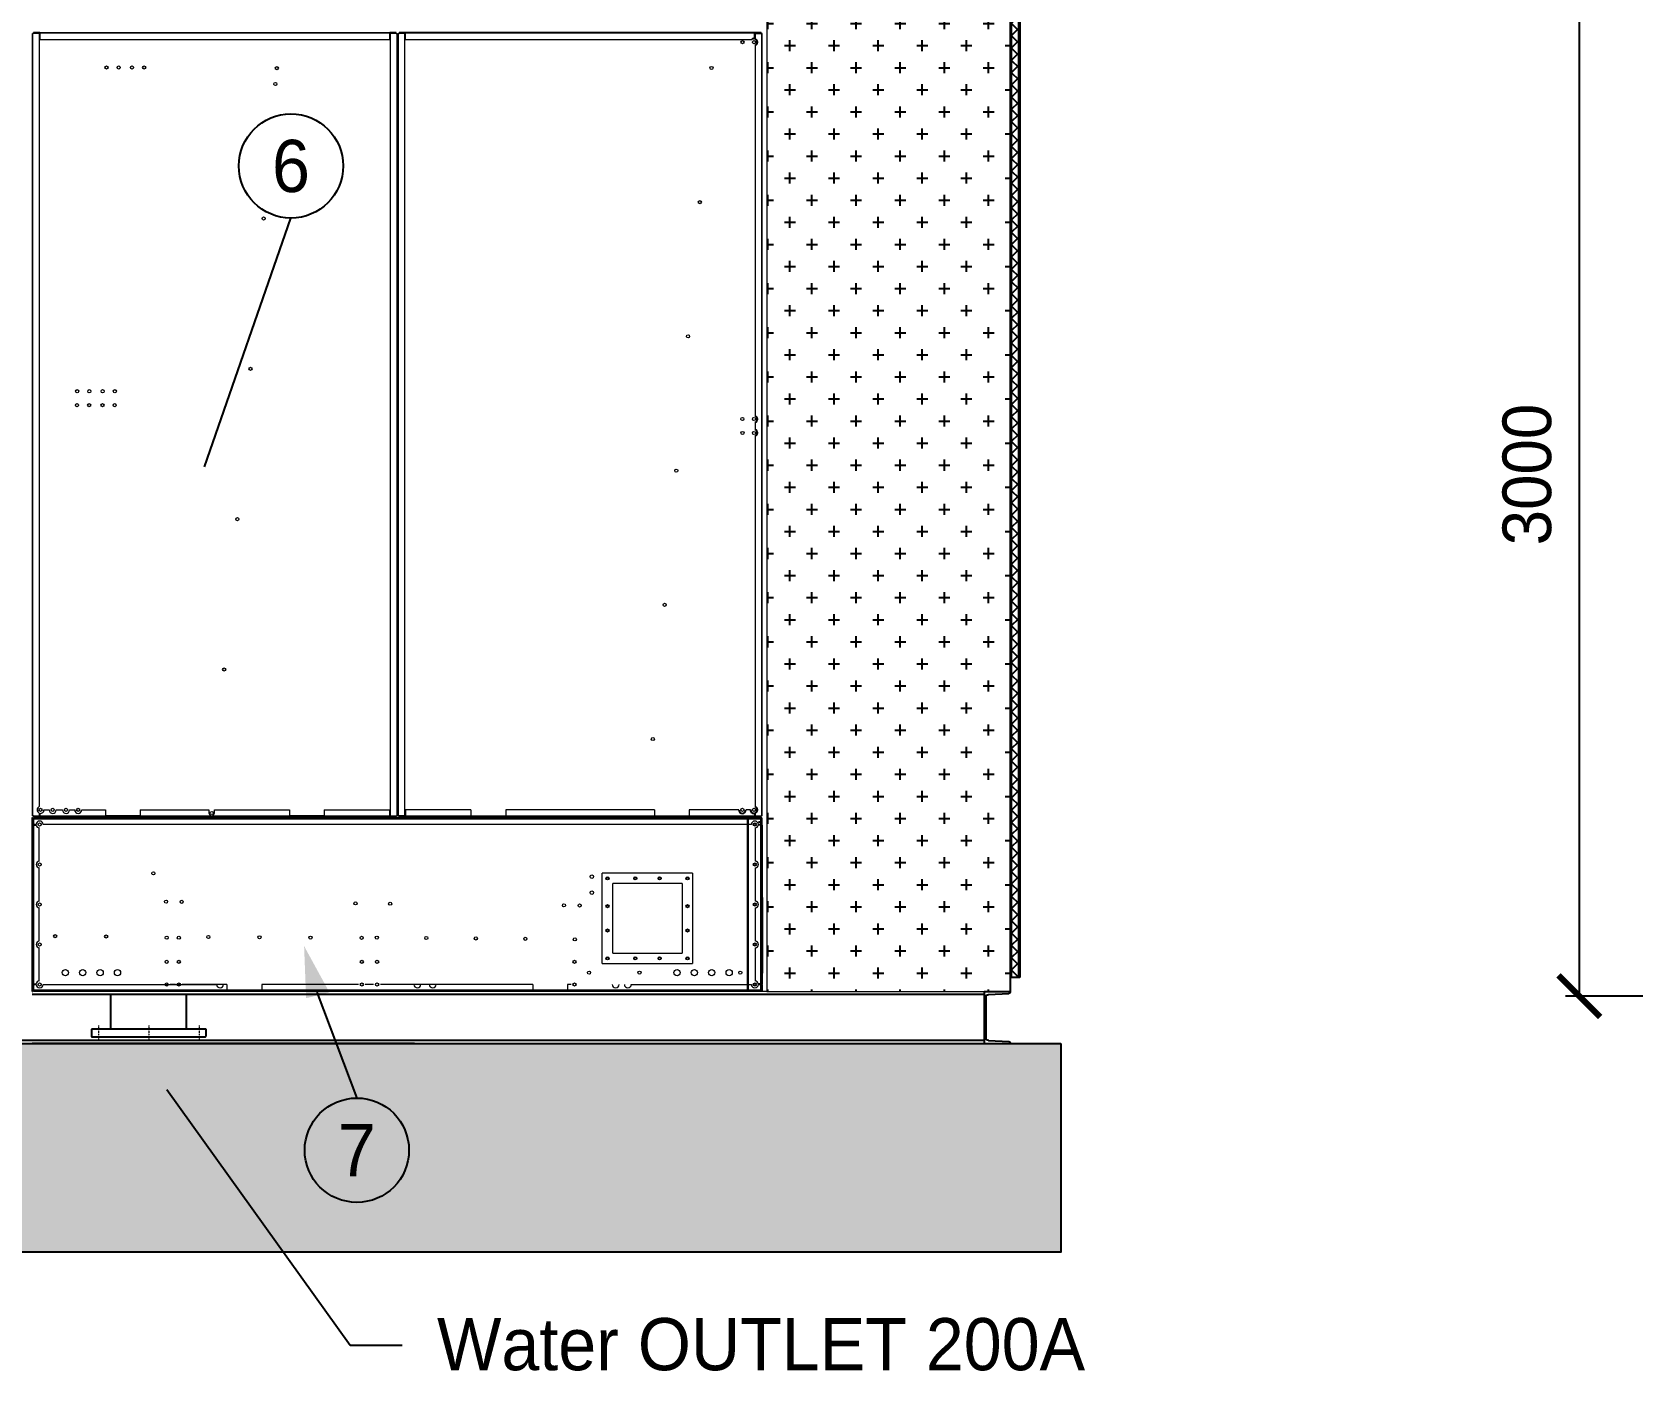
# Model space of a CAD drawing. Header units: millimetres. Extents: x 2911 to 32318, y 2586 to 23381.
# Drawn here: x 16610 to 21216, y 8234 to 12084 of the extents above; entities that cross this region are included whole.
import ezdxf
from ezdxf import colors
from ezdxf.entities.mleader import LeaderData, LeaderLine
from ezdxf.enums import TextEntityAlignment as Align
from ezdxf.math import Vec2, Vec3

# ---------------------------------------------------------------- set-up
doc = ezdxf.new("R2010")
doc.units = ezdxf.units.MM
doc.linetypes.add('DGN Style 4', pattern=[4.8, 2.4, -1.2, 0, -1.2])
doc.layers.add('L(c)', color=1, linetype='DGN Style 4', lineweight=5)
for name, color, linetype in [('SSL', 7, 'Continuous'), ('냉각탑_dim', 1, 'Continuous'), ('냉각탑_text', 3, 'Continuous'), ('냉각탑_찬넬방진', 1, 'Continuous')]:
    doc.layers.add(name, color=color, linetype=linetype)
doc.styles.add('HY울릉도L', font='')
doc.styles.get("Standard").update_dxf_attribs({"font": 'arial.ttf'})
doc.styles.add('돋움', font='Dotum.ttf')
doc.styles.get('HY울릉도L').set_extended_font_data('HY울릉도L')
doc.dimstyles.new('성지DIM', dxfattribs={"dimtxt": 3.5, "dimasz": 3, "dimexe": 1, "dimexo": 2.5, "dimgap": 2, "dimtad": 1, "dimdec": 0, "dimzin": 3, "dimdsep": 46, "dimtxsty": 'HY울릉도L', "dimblk": 'ARCHTICK', "dimcen": -2, "dimclrd": 256, "dimclre": 256, "dimclrt": 7, "dimadec": 0, "dimazin": 0, "dimtfac": 1, "dimtdec": 0, "dimtofl": 0, "dimtmove": 0, "dimatfit": 3, "dimfxl": 1, "dimtolj": 1, "dimtzin": 0, "dimlwe": -1, "dimarcsym": 0})

# ---------------------------------------------------------------- blocks, each defined once
blk = doc.blocks.new('_ArchTick')
at = {"color": 0, "linetype": 'ByBlock', "const_width": 0.15}
blk.add_lwpolyline([(-0.5, -0.5), (0.5, 0.5)], dxfattribs=at)
blk = doc.blocks.new('*D676')
at = {"layer": 'Defpoints', "color": 0, "transparency": 16777216}
for p in [(21809.5, 12311.7), (21062, 9311.7), (21809.5, 9311.7)]:
    blk.add_point(p, dxfattribs=at)
at = {"layer": '냉각탑_dim', "transparency": 16777216}
for p, q in [((21709.5, 12311.7), (21022, 12311.7)), ((21709.5, 9311.7), (21022, 9311.7))]:
    blk.add_line(p, q, dxfattribs=at)
at = {"layer": '냉각탑_dim', "lineweight": -2, "transparency": 16777216}
blk.add_line((21062, 12311.7), (21062, 9311.7), dxfattribs=at)
at = {"layer": '냉각탑_dim', "lineweight": -2, "transparency": 16777216, "xscale": 120, "yscale": 120, "zscale": 120}
for p, rotation in [((21062, 12311.7), 90), ((21062, 9311.7), 270)]:
    blk.add_blockref('_ArchTick', p, dxfattribs=dict(at, rotation=rotation))
at = {"layer": '냉각탑_dim', "color": 7, "transparency": 16777216, "insert": (20912, 10811.7), "char_height": 140, "attachment_point": 5, "rotation": 90, "style": 'HY울릉도L'}
blk.add_mtext('\\A1;3000', dxfattribs=at)
blk = doc.blocks.new('A$C3ed718e9')
for p, q in [((0, 150), (0, 148.4)), ((0, 150), (0, 148.4)), ((75, 150), (0, 150)), ((62.7, 141.4), (3.7, 144.4)), ((75, 150), (75, 0)), ((70, 133.4), (70, 16.6)), ((0, 1.6), (0, 0.3)), ((0, 0), (0, 1.6)), ((62.7, 8.6), (3.7, 5.6)), ((75, 0), (0, 0)), ((75, 0), (0, 0))]:
    blk.add_line(p, q)
for centre, radius, start, end in [((4, 148.4), 4, 180, 265), ((62, 133.4), 8, 0, 85), ((4, 1.6), 4, 95, 180), ((62, 16.6), 8, 275, 0)]:
    blk.add_arc(centre, radius, start, end)
blk = doc.blocks.new('*U62')
for p, q in [((-11, 165), (-11, -165)), ((9, 165), (-11, 165)), ((11, -163), (11, 163)), ((-11, -165), (9, -165))]:
    blk.add_line(p, q)
for centre, start, end in [((9, 163), 0, 90), ((9, -163), 270, 0)]:
    blk.add_arc(centre, 2, start, end)
blk = doc.blocks.new('A$C9ace8947')
at = {"layer": 'L(c)'}
for p, q in [((0, 310), (42, 310)), ((0, 165), (42, 165)), ((0, 20), (42, 20))]:
    blk.add_line(p, q, dxfattribs=at)
blk.add_blockref('*U62', (21, 165))
blk = doc.blocks.new('13')
at = {"layer": 'SSL'}
for p, q in [((1001214, 352092.9), (1001114, 352092.9)), ((1001214, 351874.9), (1001114, 351874.9))]:
    blk.add_line(p, q, dxfattribs=at)
blk.add_blockref('A$C9ace8947', (1001204, 351818.9), dxfattribs=at)
blk = doc.blocks.new('1')
h = blk.add_hatch()
h.set_pattern_fill('CROSS', color=5, scale=10)
h.set_pattern_definition([(0, (-664485.36, 23221.074), (63.5, 63.5), [31.75, -95.25]), (90, (-664469.486, 23205.2), (-63.5, 63.5), [31.75, -95.25])])
h.paths.add_polyline_path([(19424.3, 12283.3), (18725.9, 12283.3), (18725.9, 9325.3), (19424.3, 9325.3)])
at = {"ltscale": 500}
h = blk.add_hatch(dxfattribs=at)
h.set_pattern_fill('ANSI37', color=251, scale=200)
h.set_pattern_definition([(45, (-11949.775, -3783.074), (-17.67767, 17.67767), []), (135, (-11949.775, -3783.074), (-17.67767, -17.67767), [])])
h.paths.add_polyline_path([(19449.3, 11660.8), (19449.3, 12282.6), (19427.5, 12282.6), (19427.5, 9365.3), (19449.3, 9365.3), (19449.3, 8789.8)])
at = {"lineweight": 5}
for p, q in [((18724.3, 12325.3), (18724.3, 9325.3)), ((18724.3, 9325.3), (19424.3, 9325.3)), ((16609.7, 9175.3), (19349.3, 9175.3))]:
    blk.add_line(p, q, dxfattribs=at)
for p in [(19424.3, 12325.3), (19424.3, 12284.9)]:
    blk.add_line(p, (19424.3, 9325.3))
at = {"color": 251, "ltscale": 500}
for p, q in [((19424.3, 12322.3), (19424.3, 9325.3)), ((19427.5, 12322.3), (19427.5, 9365.3)), ((19449.3, 9365.3), (19449.3, 12260.8)), ((19452.5, 12260.8), (19452.5, 9365.3)), ((19452.5, 9365.3), (19424.3, 9365.3))]:
    blk.add_line(p, q, dxfattribs=at)
at = {"color": 7, "lineweight": 15}
for p, q in [((16610.7, 9830.4), (16610.7, 12080.2)), ((16613.8, 12080.2), (16610.7, 12080.2)), ((16612.3, 9830.4), (16612.3, 12080.2)), ((16632.3, 12083.3), (16613.8, 12083.3)), ((16613.8, 12083.3), (16613.8, 12081.7)), ((16613.8, 12081.7), (16632.3, 12081.7)), ((16613.8, 12080.2), (16613.8, 12081.7)), ((16630.7, 12080.2), (16613.8, 12080.2)), ((16630.7, 12080.2), (16630.7, 9856.7)), ((16631.2, 12083.3), (16631.2, 12081.7)), ((16632.3, 12080.2), (16632.3, 12083.3)), ((16632.3, 12083.3), (17639.1, 12083.3)), ((16632.3, 12081.7), (17639.1, 12081.7)), ((16632.3, 12080.2), (16632.3, 12063.3)), ((16640.2, 12083.3), (16640.2, 12081.7)), ((16831.2, 12083.3), (16831.2, 12081.7)), ((16840.2, 12083.3), (16840.2, 12081.7)), ((17031.2, 12083.3), (17031.2, 12081.7)), ((17040.2, 12083.3), (17040.2, 12081.7)), ((17231.2, 12083.3), (17231.2, 12081.7)), ((17240.2, 12083.3), (17240.2, 12081.7)), ((17431.2, 12083.3), (17431.2, 12081.7)), ((17440.2, 12083.3), (17440.2, 12081.7)), ((17631.2, 12083.3), (17631.2, 12081.7)), ((17639.1, 12080.2), (17639.1, 12083.3)), ((17657.6, 12083.3), (17639.1, 12083.3)), ((17639.1, 12081.7), (17657.6, 12081.7)), ((17639.1, 12063.3), (17639.1, 12080.2)), ((17640.2, 12083.3), (17640.2, 12081.7)), ((17657.6, 12080.2), (17640.7, 12080.2)), ((17640.7, 12080.2), (17640.7, 9830.4)), ((17657.6, 12081.7), (17657.6, 12083.3)), ((17657.6, 12080.2), (17657.6, 12081.7)), ((17657.6, 12080.2), (17660.7, 12080.2)), ((17659.1, 12080.2), (17659.1, 9830.4)), ((17660.7, 12080.2), (17660.7, 9830.4)), ((17662.7, 12080.2), (17662.7, 9830.4)), ((17662.7, 12080.2), (17665.8, 12080.2)), ((17664.3, 9830.4), (17664.3, 12080.2)), ((17665.8, 12083.3), (17665.8, 12081.7)), ((17684.3, 12083.3), (17665.8, 12083.3)), ((17665.8, 12080.2), (17665.8, 12081.7)), ((17665.8, 12081.7), (17684.3, 12081.7)), ((17682.7, 12080.2), (17665.8, 12080.2)), ((17682.2, 12083.3), (17682.2, 12081.7)), ((17682.7, 9830.4), (17682.7, 12080.2)), ((18689.1, 12083.3), (17684.3, 12083.3)), ((17684.3, 12083.3), (17684.3, 12080.2)), ((17684.3, 12081.7), (18689.1, 12081.7)), ((17684.3, 12063.3), (17684.3, 12080.2)), ((17691.2, 12083.3), (17691.2, 12081.7)), ((17882.2, 12083.3), (17882.2, 12081.7)), ((17891.2, 12083.3), (17891.2, 12081.7)), ((18082.2, 12083.3), (18082.2, 12081.7)), ((18091.2, 12083.3), (18091.2, 12081.7)), ((18282.2, 12083.3), (18282.2, 12081.7)), ((18291.2, 12083.3), (18291.2, 12081.7)), ((18482.2, 12083.3), (18482.2, 12081.7)), ((18491.2, 12083.3), (18491.2, 12081.7)), ((18682.2, 12083.3), (18682.2, 12081.7)), ((18707.6, 12083.3), (18689.1, 12083.3)), ((18689.1, 12083.3), (18689.1, 12080.2)), ((18689.1, 12081.7), (18707.6, 12081.7)), ((18689.1, 12065.1), (18689.1, 12080.2)), ((18690.7, 12080.2), (18707.6, 12080.2)), ((18690.7, 12080.2), (18690.7, 12064.6)), ((18691.2, 12083.3), (18691.2, 12081.7)), ((18707.6, 12081.7), (18707.6, 12083.3)), ((18707.6, 12080.2), (18707.6, 12081.7)), ((18710.7, 12080.2), (18707.6, 12080.2)), ((18709.1, 12080.2), (18709.1, 9830.4)), ((18710.7, 9830.4), (18710.7, 12080.2)), ((16610.7, 12059.8), (16612.3, 12059.8)), ((16610.7, 12050.8), (16612.3, 12050.8)), ((16632.3, 12063.3), (17639.1, 12063.3)), ((17660.7, 12058.3), (17659.1, 12058.3)), ((17660.7, 12052.3), (17659.1, 12052.3)), ((17662.7, 12059.8), (17664.3, 12059.8)), ((17662.7, 12050.8), (17664.3, 12050.8)), ((17684.3, 12063.3), (18681, 12063.3)), ((18690.7, 12046), (18690.7, 10980.6)), ((18709.1, 12059.8), (18710.7, 12059.8)), ((18709.1, 12050.8), (18710.7, 12050.8)), ((16610.7, 11839.8), (16612.3, 11839.8)), ((17662.7, 11839.8), (17664.3, 11839.8)), ((18709.1, 11839.8), (18710.7, 11839.8)), ((16610.7, 11830.8), (16612.3, 11830.8)), ((17660.7, 11838.3), (17659.1, 11838.3)), ((17660.7, 11832.3), (17659.1, 11832.3)), ((17662.7, 11830.8), (17664.3, 11830.8)), ((18709.1, 11830.8), (18710.7, 11830.8)), ((16610.7, 11619.8), (16612.3, 11619.8)), ((16610.7, 11610.8), (16612.3, 11610.8)), ((17660.7, 11618.3), (17659.1, 11618.3)), ((17660.7, 11612.3), (17659.1, 11612.3)), ((17662.7, 11619.8), (17664.3, 11619.8)), ((17662.7, 11610.8), (17664.3, 11610.8)), ((18709.1, 11619.8), (18710.7, 11619.8)), ((18709.1, 11610.8), (18710.7, 11610.8)), ((16610.7, 11399.8), (16612.3, 11399.8)), ((16610.7, 11390.8), (16612.3, 11390.8)), ((17660.7, 11398.3), (17659.1, 11398.3)), ((17660.7, 11392.3), (17659.1, 11392.3)), ((17662.7, 11399.8), (17664.3, 11399.8)), ((17662.7, 11390.8), (17664.3, 11390.8)), ((18709.1, 11399.8), (18710.7, 11399.8)), ((18709.1, 11390.8), (18710.7, 11390.8)), ((16610.7, 11179.8), (16612.3, 11179.8)), ((16610.7, 11170.8), (16612.3, 11170.8)), ((17660.7, 11178.3), (17659.1, 11178.3)), ((17660.7, 11172.3), (17659.1, 11172.3)), ((17662.7, 11179.8), (17664.3, 11179.8)), ((17662.7, 11170.8), (17664.3, 11170.8)), ((18709.1, 11179.8), (18710.7, 11179.8)), ((18709.1, 11170.8), (18710.7, 11170.8)), ((16610.7, 10959.8), (16612.3, 10959.8)), ((16610.7, 10950.8), (16612.3, 10950.8)), ((17660.7, 10958.3), (17659.1, 10958.3)), ((17660.7, 10952.3), (17659.1, 10952.3)), ((17662.7, 10959.8), (17664.3, 10959.8)), ((17662.7, 10950.8), (17664.3, 10950.8)), ((18690.7, 10962), (18690.7, 10940.6)), ((18690.7, 10922), (18690.7, 9856.6)), ((18709.1, 10959.8), (18710.7, 10959.8)), ((18709.1, 10950.8), (18710.7, 10950.8)), ((16610.7, 10739.8), (16612.3, 10739.8)), ((17660.7, 10738.3), (17659.1, 10738.3)), ((17662.7, 10739.8), (17664.3, 10739.8)), ((18709.1, 10739.8), (18710.7, 10739.8)), ((16610.7, 10730.8), (16612.3, 10730.8)), ((17660.7, 10732.3), (17659.1, 10732.3)), ((17662.7, 10730.8), (17664.3, 10730.8)), ((18709.1, 10730.8), (18710.7, 10730.8)), ((16610.7, 10519.8), (16612.3, 10519.8)), ((16610.7, 10510.8), (16612.3, 10510.8)), ((17660.7, 10518.3), (17659.1, 10518.3)), ((17660.7, 10512.3), (17659.1, 10512.3)), ((17662.7, 10519.8), (17664.3, 10519.8)), ((17662.7, 10510.8), (17664.3, 10510.8)), ((18709.1, 10519.8), (18710.7, 10519.8)), ((18709.1, 10510.8), (18710.7, 10510.8)), ((16610.7, 10299.8), (16612.3, 10299.8)), ((16610.7, 10290.8), (16612.3, 10290.8)), ((17660.7, 10298.3), (17659.1, 10298.3)), ((17660.7, 10292.3), (17659.1, 10292.3)), ((17662.7, 10299.8), (17664.3, 10299.8)), ((17662.7, 10290.8), (17664.3, 10290.8)), ((18709.1, 10299.8), (18710.7, 10299.8)), ((18709.1, 10290.8), (18710.7, 10290.8)), ((16610.7, 10079.8), (16612.3, 10079.8)), ((16610.7, 10070.8), (16612.3, 10070.8)), ((17660.7, 10078.3), (17659.1, 10078.3)), ((17660.7, 10072.3), (17659.1, 10072.3)), ((17662.7, 10079.8), (17664.3, 10079.8)), ((17662.7, 10070.8), (17664.3, 10070.8)), ((18709.1, 10079.8), (18710.7, 10079.8)), ((18709.1, 10070.8), (18710.7, 10070.8)), ((16610.7, 9859.8), (16612.3, 9859.8)), ((17662.7, 9859.8), (17664.3, 9859.8)), ((18709.1, 9859.8), (18710.7, 9859.8)), ((16610.7, 9850.8), (16612.3, 9850.8)), ((16613.8, 9830.4), (16610.7, 9830.4)), ((16613.8, 9830.4), (16630.7, 9830.4)), ((16613.8, 9830.4), (16613.8, 9828.9)), ((16613.8, 9828.9), (16613.8, 9827.3)), ((16632.3, 9828.9), (16613.8, 9828.9)), ((16613.8, 9827.3), (16632.3, 9827.3)), ((16630.7, 9837.9), (16630.7, 9830.4)), ((16631.2, 9828.9), (16631.2, 9827.3)), ((16632.3, 9837.5), (16632.3, 9830.4)), ((16632.3, 9830.4), (16632.3, 9827.3)), ((17639.1, 9828.9), (16632.3, 9828.9)), ((17639.1, 9827.3), (16632.3, 9827.3)), ((16640.2, 9828.9), (16640.2, 9827.3)), ((16644.2, 9847.3), (16659.2, 9847.3)), ((16679.2, 9847.3), (16697.6, 9847.3)), ((16717.6, 9847.3), (16732.6, 9847.3)), ((16752.6, 9847.3), (16820.7, 9847.3)), ((16820.7, 9847.3), (16820.7, 9830.4)), ((16920.7, 9830.4), (16820.7, 9830.4)), ((16831.2, 9828.9), (16831.2, 9827.3)), ((16840.2, 9828.9), (16840.2, 9827.3)), ((16920.7, 9847.3), (16920.7, 9830.4)), ((16920.7, 9847.3), (17118.7, 9847.3)), ((17031.2, 9828.9), (17031.2, 9827.3)), ((17040.2, 9828.9), (17040.2, 9827.3)), ((17118.7, 9847.3), (17118.7, 9838.6)), ((17134.7, 9838.6), (17134.7, 9847.3)), ((17134.7, 9847.3), (17350.7, 9847.3)), ((17231.2, 9828.9), (17231.2, 9827.3)), ((17240.2, 9828.9), (17240.2, 9827.3)), ((17350.7, 9847.3), (17350.7, 9830.4)), ((17450.7, 9830.4), (17350.7, 9830.4)), ((17431.2, 9828.9), (17431.2, 9827.3)), ((17440.2, 9828.9), (17440.2, 9827.3)), ((17450.7, 9847.3), (17450.7, 9830.4)), ((17450.7, 9847.3), (17639.1, 9847.3)), ((17631.2, 9828.9), (17631.2, 9827.3)), ((17639.1, 9830.4), (17639.1, 9847.3)), ((17639.1, 9830.4), (17639.1, 9827.3)), ((17657.6, 9828.9), (17639.1, 9828.9)), ((17639.1, 9827.3), (17657.6, 9827.3)), ((17640.2, 9828.9), (17640.2, 9827.3)), ((17640.7, 9830.4), (17657.6, 9830.4)), ((17657.6, 9830.4), (17657.6, 9828.9)), ((17657.6, 9830.4), (17660.7, 9830.4)), ((17657.6, 9827.3), (17657.6, 9828.9)), ((17660.7, 9858.3), (17659.1, 9858.3)), ((17660.7, 9852.3), (17659.1, 9852.3)), ((17662.7, 9850.8), (17664.3, 9850.8)), ((17662.7, 9830.4), (17665.8, 9830.4)), ((17682.7, 9830.4), (17665.8, 9830.4)), ((17665.8, 9830.4), (17665.8, 9828.9)), ((17665.8, 9828.9), (17665.8, 9827.3)), ((17684.3, 9828.9), (17665.8, 9828.9)), ((17665.8, 9827.3), (17684.3, 9827.3)), ((17682.2, 9828.9), (17682.2, 9827.3)), ((17872.7, 9847.3), (17684.3, 9847.3)), ((17684.3, 9847.3), (17684.3, 9830.4)), ((17684.3, 9827.3), (17684.3, 9830.4)), ((18689.1, 9828.9), (17684.3, 9828.9)), ((17684.3, 9827.3), (18689.1, 9827.3)), ((17691.2, 9828.9), (17691.2, 9827.3)), ((17872.7, 9847.3), (17872.7, 9830.4)), ((17872.7, 9830.4), (17972.7, 9830.4)), ((17882.2, 9828.9), (17882.2, 9827.3)), ((17891.2, 9828.9), (17891.2, 9827.3)), ((17972.7, 9847.3), (17972.7, 9830.4)), ((18400.7, 9847.3), (17972.7, 9847.3)), ((18082.2, 9828.9), (18082.2, 9827.3)), ((18091.2, 9828.9), (18091.2, 9827.3)), ((18282.2, 9828.9), (18282.2, 9827.3)), ((18291.2, 9828.9), (18291.2, 9827.3)), ((18400.7, 9847.3), (18400.7, 9830.4)), ((18400.7, 9830.4), (18500.7, 9830.4)), ((18482.2, 9828.9), (18482.2, 9827.3)), ((18491.2, 9828.9), (18491.2, 9827.3)), ((18500.7, 9847.3), (18500.7, 9830.4)), ((18643.8, 9847.3), (18500.7, 9847.3)), ((18677, 9847.3), (18663.8, 9847.3)), ((18668.7, 9821.8), (18670.7, 9821.8)), ((18672.2, 9821.8), (18668.7, 9821.8)), ((18668.7, 9325.3), (18668.7, 9821.8)), ((18670.7, 9821.8), (18672.2, 9821.8)), ((18670.7, 9821.8), (18670.7, 9325.3)), ((18707.2, 9825.3), (18672.2, 9825.3)), ((18707.2, 9823.3), (18672.2, 9823.3)), ((18707.2, 9821.8), (18672.2, 9821.8)), ((18672.2, 9821.8), (18707.2, 9821.8)), ((18682.2, 9828.9), (18682.2, 9827.3)), ((18689.1, 9837.5), (18689.1, 9830.4)), ((18689.1, 9827.3), (18689.1, 9830.4)), ((18707.6, 9828.9), (18689.1, 9828.9)), ((18689.1, 9827.3), (18707.6, 9827.3)), ((18690.7, 9838), (18690.7, 9830.4)), ((18690.7, 9830.4), (18707.6, 9830.4)), ((18691.2, 9828.9), (18691.2, 9827.3)), ((18707.2, 9821.8), (18707.2, 9803.3)), ((18707.2, 9821.8), (18707.2, 9803.3)), ((18710.7, 9830.4), (18707.6, 9830.4)), ((18707.6, 9830.4), (18707.6, 9828.9)), ((18707.6, 9827.3), (18707.6, 9828.9)), ((18708.7, 9805.3), (18708.7, 9821.8)), ((18710.7, 9815.3), (18708.7, 9815.3)), ((18710.7, 9815.3), (18708.7, 9815.3)), ((18710.7, 9815.3), (18708.7, 9815.3)), ((18710.7, 9815.3), (18708.7, 9815.3)), ((18710.7, 9815.3), (18708.7, 9815.3)), ((18710.7, 9815.3), (18708.7, 9815.3)), ((18710.7, 9815.3), (18708.7, 9815.3)), ((18710.7, 9815.3), (18708.7, 9815.3)), ((18710.7, 9815.3), (18708.7, 9815.3)), ((18709.1, 9850.8), (18710.7, 9850.8)), ((18710.7, 9805.3), (18710.7, 9821.8)), ((18707.2, 9803.3), (18710.7, 9803.3)), ((18707.2, 9803.3), (18708.7, 9803.3)), ((18710.7, 9809.3), (18708.7, 9809.3)), ((18710.7, 9809.3), (18708.7, 9809.3)), ((18710.7, 9809.3), (18708.7, 9809.3)), ((18710.7, 9809.3), (18708.7, 9809.3)), ((18710.7, 9809.3), (18708.7, 9809.3)), ((18710.7, 9809.3), (18708.7, 9809.3)), ((18710.7, 9809.3), (18708.7, 9809.3)), ((18710.7, 9809.3), (18708.7, 9809.3)), ((18710.7, 9809.3), (18708.7, 9809.3)), ((18708.7, 9805.3), (18710.7, 9805.3)), ((18708.7, 9803.3), (18710.7, 9803.3)), ((18708.7, 9803.3), (18708.7, 9494.3)), ((18708.7, 9803.3), (18708.7, 9347.3)), ((18710.7, 9494.3), (18710.7, 9803.3)), ((18710.7, 9803.3), (18710.7, 9347.3)), ((18510.7, 9665.3), (18250.7, 9665.3)), ((18250.7, 9405.3), (18250.7, 9665.3)), ((18510.7, 9665.3), (18510.7, 9405.3)), ((18710.7, 9494.3), (18708.7, 9494.3)), ((18710.7, 9494.3), (18708.7, 9494.3)), ((18710.7, 9494.3), (18708.7, 9494.3)), ((18710.7, 9494.3), (18708.7, 9494.3)), ((18708.7, 9484.3), (18708.7, 9494.3)), ((18710.7, 9484.3), (18710.7, 9494.3)), ((18670.7, 9488.8), (18668.7, 9488.8)), ((18670.7, 9488.8), (18668.7, 9488.8)), ((18670.7, 9488.8), (18668.7, 9488.8)), ((18670.7, 9488.8), (18668.7, 9488.8)), ((18670.7, 9488.8), (18668.7, 9488.8)), ((18670.7, 9488.8), (18668.7, 9488.8)), ((18670.7, 9488.8), (18668.7, 9488.8)), ((18670.7, 9488.8), (18668.7, 9488.8)), ((18670.7, 9488.8), (18668.7, 9488.8)), ((18670.7, 9488.8), (18668.7, 9488.8)), ((18670.7, 9488.8), (18668.7, 9488.8)), ((18670.7, 9488.8), (18668.7, 9488.8)), ((18670.7, 9488.8), (18668.7, 9488.8)), ((18670.7, 9488.8), (18668.7, 9488.8)), ((18670.7, 9488.8), (18668.7, 9488.8)), ((18670.7, 9488.8), (18668.7, 9488.8)), ((18670.7, 9488.8), (18668.7, 9488.8)), ((18670.7, 9488.8), (18668.7, 9488.8)), ((18670.7, 9479.8), (18668.7, 9479.8)), ((18670.7, 9479.8), (18668.7, 9479.8)), ((18670.7, 9479.8), (18668.7, 9479.8)), ((18670.7, 9479.8), (18668.7, 9479.8)), ((18670.7, 9479.8), (18668.7, 9479.8)), ((18670.7, 9479.8), (18668.7, 9479.8)), ((18670.7, 9479.8), (18668.7, 9479.8)), ((18670.7, 9479.8), (18668.7, 9479.8)), ((18670.7, 9479.8), (18668.7, 9479.8)), ((18670.7, 9479.8), (18668.7, 9479.8)), ((18670.7, 9479.8), (18668.7, 9479.8)), ((18670.7, 9479.8), (18668.7, 9479.8)), ((18670.7, 9479.8), (18668.7, 9479.8)), ((18670.7, 9479.8), (18668.7, 9479.8)), ((18670.7, 9479.8), (18668.7, 9479.8)), ((18670.7, 9479.8), (18668.7, 9479.8)), ((18670.7, 9479.8), (18668.7, 9479.8)), ((18670.7, 9479.8), (18668.7, 9479.8)), ((18708.7, 9474.3), (18708.7, 9484.3)), ((18710.7, 9474.3), (18708.7, 9474.3)), ((18710.7, 9474.3), (18708.7, 9474.3)), ((18708.7, 9474.3), (18708.7, 9347.3)), ((18710.7, 9474.3), (18708.7, 9474.3)), ((18710.7, 9474.3), (18708.7, 9474.3)), ((18710.7, 9474.3), (18710.7, 9484.3)), ((18710.7, 9347.3), (18710.7, 9474.3)), ((18250.7, 9405.3), (18510.7, 9405.3)), ((18707.2, 9347.3), (18710.7, 9347.3)), ((18707.2, 9347.3), (18708.7, 9347.3)), ((18707.2, 9347.3), (18707.2, 9325.3)), ((18707.2, 9347.3), (18707.2, 9325.3)), ((18708.7, 9347.3), (18710.7, 9347.3)), ((18708.7, 9345.3), (18710.7, 9345.3)), ((18708.7, 9345.3), (18708.7, 9325.3)), ((18710.7, 9345.3), (18710.7, 9325.3))]:
    blk.add_line(p, q, dxfattribs=at)
at = {"color": 7}
for p, q in [((16609.7, 9825.3), (16610.7, 9825.3)), ((16610.7, 9325.3), (16610.7, 9825.3)), ((16610.7, 9425.3), (16610.7, 9519.8)), ((16609.7, 9325.3), (16610.7, 9325.3))]:
    blk.add_line(p, q, dxfattribs=at)
at = {"color": 7, "lineweight": 35}
blk.add_line((16610.7, 9825.3), (16610.7, 9325.3), dxfattribs=at)
blk.add_line((16610.7, 9825.3), (16610.7, 9325.3), dxfattribs=at)
blk.add_line((16610.7, 9825.3), (16610.7, 9325.3), dxfattribs=at)
blk.add_line((16610.7, 9825.3), (16610.7, 9325.3), dxfattribs=at)
at = {"color": 7, "lineweight": 13, "ltscale": 0.038542}
for p, q in [((16610.7, 9821.8), (16610.7, 9803.3)), ((16612.7, 9803.3), (16612.7, 9821.8)), ((18707.2, 9803.3), (18707.2, 9821.8)), ((18708.7, 9821.8), (18708.7, 9803.3)), ((18710.7, 9803.3), (18710.7, 9821.8)), ((16610.7, 9347.3), (16610.7, 9328.8)), ((16612.7, 9328.8), (16612.7, 9347.3)), ((18707.2, 9325.3), (18707.2, 9347.3)), ((18708.7, 9347.3), (18708.7, 9325.3)), ((18710.7, 9325.3), (18710.7, 9347.3))]:
    blk.add_line(p, q, dxfattribs=at)
at = {"color": 7, "lineweight": 13, "ltscale": 0.004167}
for p, q in [((16612.7, 9821.8), (16610.7, 9821.8)), ((18710.7, 9821.8), (18708.7, 9821.8)), ((16614.2, 9805.3), (16614.2, 9803.3)), ((16610.7, 9328.8), (16612.7, 9328.8)), ((16614.2, 9347.3), (16614.2, 9345.3))]:
    blk.add_line(p, q, dxfattribs=at)
at = {"color": 7, "lineweight": 13, "ltscale": 0.003125}
for p, q in [((16614.2, 9821.8), (16612.7, 9821.8)), ((18707.2, 9821.8), (18708.7, 9821.8)), ((16614.2, 9328.8), (16612.7, 9328.8))]:
    blk.add_line(p, q, dxfattribs=at)
at = {"color": 7, "lineweight": 13}
for p, q in [((16614.2, 9825.3), (18707.2, 9825.3)), ((16614.2, 9821.8), (18707.2, 9821.8)), ((16610.7, 9803.3), (16610.7, 9347.3)), ((16614.2, 9803.3), (16614.2, 9347.3)), ((18679.7, 9805.3), (16641.7, 9805.3)), ((18707.2, 9347.3), (18707.2, 9803.3)), ((18710.7, 9347.3), (18710.7, 9803.3)), ((17170.7, 9328.8), (16614.2, 9328.8)), ((18724.3, 9325.3), (16614.2, 9325.3)), ((16641.7, 9345.3), (17140.7, 9345.3)), ((17548.7, 9345.3), (17270.7, 9345.3)), ((18050.7, 9328.8), (17270.7, 9328.8)), ((18050.7, 9345.3), (17612.7, 9345.3)), ((18707.2, 9328.8), (18150.7, 9328.8)), ((18334.2, 9345.3), (18679.7, 9345.3))]:
    blk.add_line(p, q, dxfattribs=at)
at = {"color": 7, "lineweight": 13, "ltscale": 0.007292}
for p, q in [((16614.2, 9821.8), (16614.2, 9825.3)), ((18707.2, 9821.8), (18707.2, 9825.3)), ((16610.7, 9803.3), (16614.2, 9803.3)), ((18710.7, 9803.3), (18707.2, 9803.3)), ((16610.7, 9347.3), (16614.2, 9347.3)), ((16614.2, 9328.8), (16614.2, 9325.3)), ((18710.7, 9347.3), (18707.2, 9347.3))]:
    blk.add_line(p, q, dxfattribs=at)
at = {"color": 7, "lineweight": 13, "ltscale": 0.034375}
for p, q in [((16614.2, 9821.8), (16614.2, 9805.3)), ((18707.2, 9805.3), (18707.2, 9821.8)), ((16614.2, 9345.3), (16614.2, 9328.8)), ((17170.7, 9345.3), (17170.7, 9328.8)), ((17270.7, 9345.3), (17270.7, 9328.8)), ((18050.7, 9345.3), (18050.7, 9328.8)), ((18150.7, 9345.3), (18150.7, 9328.8)), ((18707.2, 9325.3), (18707.2, 9345.3))]:
    blk.add_line(p, q, dxfattribs=at)
at = {"color": 7, "lineweight": 13, "ltscale": 0.13159}
blk.add_line((18638.8, 9827.3), (18702, 9827.3), dxfattribs=at)
at = {"color": 7, "lineweight": 13, "ltscale": 0.015625}
for p, q in [((16621.7, 9805.3), (16614.2, 9805.3)), ((18707.2, 9805.3), (18699.7, 9805.3)), ((16614.2, 9345.3), (16621.7, 9345.3)), ((18699.7, 9345.3), (18707.2, 9345.3))]:
    blk.add_line(p, q, dxfattribs=at)
at = {"color": 7, "lineweight": 13, "ltscale": 0.016046}
for p, q in [((16614.2, 9803.3), (16621.9, 9803.3)), ((18707.2, 9803.3), (18699.5, 9803.3)), ((16614.2, 9347.3), (16621.9, 9347.3)), ((18707.2, 9347.3), (18699.5, 9347.3))]:
    blk.add_line(p, q, dxfattribs=at)
at = {"color": 7, "lineweight": 13, "ltscale": 0.198126}
for p, q in [((16630.7, 9700.2), (16630.7, 9795.3)), ((18690.7, 9795.3), (18690.7, 9700.2)), ((16630.7, 9585.2), (16630.7, 9680.3)), ((18690.7, 9680.3), (18690.7, 9585.2)), ((16630.7, 9470.2), (16630.7, 9565.3)), ((18690.7, 9565.3), (18690.7, 9470.2)), ((16630.7, 9355.2), (16630.7, 9450.3)), ((18690.7, 9450.3), (18690.7, 9355.2))]:
    blk.add_line(p, q, dxfattribs=at)
at = {"color": 6}
blk.add_line((18710.7, 9812.3), (18700.6, 9812.3), dxfattribs=at)
at = {"color": 7, "lineweight": 13, "ltscale": 0.416667}
for p, q in [((18280.7, 9435.3), (18280.7, 9635.3)), ((18480.7, 9635.3), (18280.7, 9635.3)), ((18480.7, 9635.3), (18480.7, 9435.3)), ((18280.7, 9435.3), (18480.7, 9435.3))]:
    blk.add_line(p, q, dxfattribs=at)
at = {"color": 7, "lineweight": 13, "ltscale": 0.03125}
blk.add_line((17022.2, 9345.3), (17007.2, 9345.3), dxfattribs=at)
at = {"color": 7, "lineweight": 13, "ltscale": 0.267708}
blk.add_line((17170.7, 9345.3), (17042.2, 9345.3), dxfattribs=at)
at = {"color": 7, "lineweight": 13, "ltscale": 0.208333}
for p, q in [((17270.7, 9328.8), (17170.7, 9328.8)), ((17270.7, 9328.8), (17170.7, 9328.8)), ((18150.7, 9328.8), (18050.7, 9328.8)), ((18150.7, 9328.8), (18050.7, 9328.8))]:
    blk.add_line(p, q, dxfattribs=at)
at = {"color": 7, "lineweight": 13, "ltscale": 0.05}
blk.add_line((17592.7, 9345.3), (17568.7, 9345.3), dxfattribs=at)
at = {"color": 7, "lineweight": 13, "ltscale": 0.020833}
blk.add_line((18160.7, 9345.3), (18150.7, 9345.3), dxfattribs=at)
at = {"color": 7, "lineweight": 13}
for centre, radius in [((18654, 12055.3), 4.5), ((18687, 12055.3), 4.5), ((18653.8, 10971.3), 4.5), ((18687, 10971.3), 4.5), ((18654, 10931.3), 4.5), ((18687, 10931.3), 4.5), ((18653.8, 9847.3), 4.5), ((18687, 9847.3), 4.5), ((16631.7, 9805.3), 4.5), ((18689.7, 9805.3), 4.5), ((16631.7, 9690.3), 4.5), ((18689.7, 9690.3), 4.5), ((16959.1, 9664.8), 4.5), ((18220.7, 9655.3), 5), ((18265.7, 9650.3), 3), ((18345.7, 9650.3), 3), ((18415.7, 9650.3), 3), ((18495.7, 9650.3), 3), ((16995.4, 9583.4), 4.5), ((17040.4, 9582.9), 4.5), ((17540.4, 9578.3), 4.5), ((18220.7, 9609.3), 5), ((16631.7, 9575.3), 4.5), ((17640.4, 9577.4), 4.5), ((18140.4, 9572.8), 4.5), ((18185.4, 9572.3), 4.5), ((18265.7, 9570.3), 3), ((18495.7, 9570.3), 3), ((18689.7, 9575.3), 4.5), ((18265.7, 9500.3), 3), ((18495.7, 9500.3), 3), ((16631.7, 9460.3), 4.5), ((16676.2, 9484.1), 4.5), ((16823.2, 9483.3), 4.5), ((16997.2, 9479.8), 4.5), ((17032.2, 9479.8), 4.5), ((17117.2, 9481.7), 4.5), ((17264.2, 9480.9), 4.5), ((17411.2, 9480.1), 4.5), ((17558.2, 9479.3), 4.5), ((17601.8, 9480), 4.5), ((17744.2, 9478.8), 4.5), ((17886.7, 9477.6), 4.5), ((18029.2, 9476.5), 4.5), ((18171.7, 9474.8), 4.5), ((18689.7, 9460.3), 4.5), ((16997.2, 9410.3), 4.5), ((17032.2, 9410.3), 4.5), ((17558.7, 9410.3), 4.5), ((17602.7, 9410.3), 4.5), ((18170.7, 9410.3), 4.5), ((18265.7, 9420.3), 3), ((18345.7, 9420.3), 3), ((18415.7, 9420.3), 3), ((18495.7, 9420.3), 3), ((16705.7, 9379.3), 9), ((16755.7, 9379.3), 9), ((16805.7, 9379.3), 9), ((16855.7, 9379.3), 9), ((18212.7, 9379.3), 4.5), ((18357.7, 9379.3), 4.5), ((18465.7, 9379.3), 9), ((18515.7, 9379.3), 9), ((18565.7, 9379.3), 9), ((18615.7, 9379.3), 9), ((18647.7, 9379.3), 4.5), ((16631.7, 9345.3), 4.5), ((16997.2, 9345.3), 4.5), ((17032.2, 9345.3), 4.5), ((17558.7, 9345.3), 4.5), ((17602.7, 9345.3), 4.5), ((18170.7, 9345.3), 4.5), ((18689.7, 9345.3), 4.5)]:
    blk.add_circle(centre, radius, dxfattribs=at)
at = {"color": 7, "lineweight": 15}
for centre, radius in [((16824.2, 11982.3), 4.5), ((16859.2, 11982.3), 4.5), ((16897.6, 11982.3), 4.5), ((16932.6, 11982.3), 4.5), ((17314.1, 11980.5), 4.5), ((18565, 11981), 4.5), ((17310, 11934.6), 4.5), ((18531.2, 11595), 4.5), ((17276.2, 11548.1), 4.5), ((18497.4, 11208.9), 4.5), ((17238.4, 11115.8), 4.5), ((16739.2, 11011.3), 4.5), ((16739.6, 11051.3), 4.5), ((16774.2, 11011.3), 4.5), ((16774.6, 11051.3), 4.5), ((16812.6, 11011.3), 4.5), ((16813, 11051.3), 4.5), ((16847.6, 11011.3), 4.5), ((16848, 11051.3), 4.5), ((18463.7, 10822.9), 4.5), ((17200.6, 10683.4), 4.5), ((18429.9, 10436.9), 4.5), ((17162.8, 10251.1), 4.5), ((18396.1, 10050.9), 4.5), ((16634.2, 9847.3), 4.5), ((16669.2, 9847.3), 4.5), ((16707.6, 9847.3), 4.5), ((16742.6, 9847.3), 4.5), ((17126.7, 9838.6), 4.5), ((18689.7, 9805.3), 3), ((18689.7, 9690.3), 3), ((18265.7, 9650.3), 4.5), ((18345.7, 9650.3), 4.5), ((18415.7, 9650.3), 4.5), ((18495.7, 9650.3), 4.5), ((18265.7, 9570.3), 4.5), ((18495.7, 9570.3), 4.5), ((18689.7, 9575.3), 3), ((18265.7, 9500.3), 4.5), ((18495.7, 9500.3), 4.5), ((18689.7, 9460.3), 3), ((18265.7, 9420.3), 4.5), ((18345.7, 9420.3), 4.5), ((18415.7, 9420.3), 4.5), ((18495.7, 9420.3), 4.5), ((18689.7, 9345.3), 3)]:
    blk.add_circle(centre, radius, dxfattribs=at)
at = {"color": 7}
for centre, start, end in [((18687, 12055.3), 77.6353, 126.8703), ((18687, 12055.3), 291.9707, 68.0293), ((18687, 10971.3), 291.9707, 68.0293), ((18687, 10931.3), 291.9707, 68.0293), ((18653.8, 9847.3), 180, 0), ((18687, 9847.3), 180, 282.3647), ((18687, 9847.3), 291.9707, 68.0293)]:
    blk.add_arc(centre, 10, start, end, dxfattribs=at)
at = {"color": 7, "lineweight": 13}
for centre, start, end in [((16631.7, 9805.3), 0, 180), ((18689.7, 9805.3), 0, 180), ((16631.7, 9805.3), 191.537, 264.2608), ((18689.7, 9805.3), 275.7392, 348.463), ((16631.7, 9690.3), 95.7392, 264.2608), ((18689.7, 9690.3), 275.7392, 84.2608), ((16631.7, 9575.3), 95.7392, 264.2608), ((18689.7, 9575.3), 275.7392, 84.2608), ((16631.7, 9460.3), 95.7392, 264.2608), ((18689.7, 9460.3), 275.7392, 84.2608), ((16631.7, 9345.3), 95.7392, 168.463), ((18689.7, 9345.3), 11.537, 84.2608), ((16631.7, 9345.3), 180, 0), ((17150.7, 9345.3), 180, 0), ((17718.7, 9345.3), 180, 0), ((17762.7, 9345.3), 180, 0), ((18289.2, 9345.3), 180, 0), ((18324.2, 9345.3), 180, 0), ((18689.7, 9345.3), 180, 0)]:
    blk.add_arc(centre, 10, start, end, dxfattribs=at)
at = {"color": 7, "lineweight": 15}
for centre, radius, start, end in [((16634.2, 9847.3), 10, 110.4057, 249.5943), ((16634.2, 9847.3), 10, 259.1251, 0), ((16669.2, 9847.3), 10, 180, 0), ((16707.6, 9847.3), 10, 180, 0), ((16742.6, 9847.3), 10, 180, 0), ((17126.7, 9838.6), 8, 180, 0), ((18672.2, 9821.8), 3.5, 90, 180), ((18672.2, 9821.8), 1.5, 90, 180), ((18707.2, 9821.8), 3.5, 0, 90), ((18707.2, 9821.8), 1.5, 0, 90)]:
    blk.add_arc(centre, radius, start, end, dxfattribs=at)
at = {"layer": 'SSL'}
blk.add_line((18710.7, 9595.3), (18710.7, 9377.3), dxfattribs=at)
at = {"layer": '냉각탑_dim', "linetype": 'ByBlock', "lineweight": -2}
blk.add_lwpolyline([(17105.7, 10834.1), (17354.9, 11549.2)], dxfattribs=at)
blk.add_circle((17354.9, 11699.2), 150, dxfattribs=at)
at = {"layer": '냉각탑_dim'}
blk.add_solid([(17465.6, 9322.3), (17392.6, 9455.7), (17398.4, 9305.8)], dxfattribs=at)
at = {"layer": '냉각탑_찬넬방진', "ltscale": 30}
for p, q in [((16609.7, 9316.9), (17632.2, 9316.9)), ((17632.2, 9316.9), (19349.3, 9316.9)), ((16609.7, 9184.5), (12199.3, 9184.5)), ((19349.3, 9184.5), (16609.7, 9184.5)), ((17710.7, 9175.3), (16609.7, 9175.3))]:
    blk.add_line(p, q, dxfattribs=at)
at = {"lineweight": 5, "rotation": 270}
blk.add_blockref('13', (-335038.3, 1010430.9), dxfattribs=at)
at = {"layer": 'SSL', "xscale": -1}
blk.add_blockref('A$C3ed718e9', (19424.3, 9175.3), dxfattribs=at)
at = {"layer": '냉각탑_text', "style": '돋움'}
blk.add_text('6', height=150, dxfattribs=at).set_placement((17354.9, 11699.2), align=Align.MIDDLE_CENTER)

msp = doc.modelspace()

# ---------------------------------------------------------------- hatches: boundary and pattern name
h = msp.add_hatch()
h.set_pattern_fill('AR-CONC', color=4, angle=-90)
h.set_pattern_definition([(320, (-190009.17, 343955.27), (-15.939086, -182.18467), [19.05, -209.55]), (265, (-190009.17, 343955.27), (191.056845, 35.24342), [15.24, -167.64058]), (10.451445, (-190010.5, 343940.09), (175.11775, -146.94125), [16.19001, -178.090245]), (316.1842, (-189958.37, 343955.27), (-42.04233, -271.07904), [28.575, -314.325]), (6.63556, (-189961.87, 343932.68), (247.42612, -237.40413), [24.28502, -267.1356]), (261.18415, (-189958.37, 343955.27), (247.42612, -237.40413), [22.85997, -251.45973]), (291, (-189971.07, 343929.87), (-102.2652, -151.61439), [19.05, -209.55]), (236, (-189971.07, 343929.87), (184.18797, -61.80203), [15.24, -167.64]), (341.451445, (-189979.59, 343917.24), (81.92277, -213.41642), [16.19001, -178.08994]), (307.5, (-190009.17, 343955.27), (84.555039, -3.088603), [0, -165.608, 0, -170.18, 0, -168.275]), (277.5, (-190009.17, 343955.27), (100.180575, -66.819663), [0, -97.028, 0, -161.798, 0, -64.135]), (237.5, (-190009.17, 344011.91), (-5.728744, -135.590595), [0, -63.5, 0, -198.12, 0, -262.89]), (227.5, (-190009.17, 344037.31), (25.42649, -148.12918), [0, -82.55, 0, -131.572, 0, -186.69])])
h.paths.add_polyline_path([(11974.3, 9175.4), (11974.3, 8575.4), (19570.3, 8575.2), (19570.3, 9175.2)])

# ---------------------------------------------------------------- linework, layer by layer
at = {"ltscale": 500, "elevation": 0}
msp.add_lwpolyline([(19570.3, 9175.3), (19570.3, 8575.3), (11974.3, 8575.3), (11974.3, 9175.3)], close=True, dxfattribs=at)
at = {"layer": '냉각탑_dim', "linetype": 'ByBlock', "lineweight": -2, "elevation": 0}
msp.add_lwpolyline([(17429.3, 9322.7), (17544.4, 9018.6)], dxfattribs=at)
at = {"layer": '냉각탑_dim', "linetype": 'ByBlock', "lineweight": -2}
msp.add_circle((17544.4, 8868.6), 150, dxfattribs=at)

# ---------------------------------------------------------------- block references
msp.add_blockref('1', (0, 0))

# ---------------------------------------------------------------- texts
at = {"layer": '냉각탑_text', "style": '돋움'}
msp.add_text('7', height=150, dxfattribs=at).set_placement((17544.4, 8868.8), align=Align.MIDDLE_CENTER)
msp.add_text('Water OUTLET 200A', height=150, dxfattribs=at).set_placement((17775.2, 8310.8), align=Align.MIDDLE_LEFT)

# ---------------------------------------------------------------- dimensions: what is measured, and where the dimension line sits
at = {"layer": '냉각탑_dim'}
dim = msp.add_linear_dim(base=(21062, 9311.7), p1=(21809.5, 12311.7), p2=(21809.5, 9311.7), angle=90, dimstyle='성지DIM', override={"dimscale": 40}, dxfattribs=at)
dim.commit()
dim.dimension.update_dxf_attribs({"geometry": '*D676', "text_midpoint": (20912, 10811.7)})

# ---------------------------------------------------------------- leaders
ml = msp.add_multileader_mtext('Standard', dxfattribs=at)
ml.set_content('')
ml.set_leader_properties(color=256)
ml.build(insert=Vec2(0, 0))
ml.multileader.update_dxf_attribs({"text_right_attachment_type": 6, "dogleg_length": 5, "arrow_head_size": 150, "scale": 30})
ctx = ml.context
ctx.base_point, ctx.scale, ctx.char_height, ctx.arrow_head_size, ctx.landing_gap_size, ctx.plane_origin = Vec3(17675.2, 8307.6), 30, 5.4, 150, 2.7, Vec3(16830.1, 9164.6)
ctx.right_attachment = 6
notes = []
notes.append((ctx, [(0, (1, 1, 0), (17525.2, 8307.6), (1, 0), 150, [(0, [(16910.4, 9164.6)], 0, [])])]))
ctx.mtext, ml.multileader.dxf.content_type = None, 0
for ctx, leaders in notes:
    for number, flags, end, landing, length, lines in leaders:
        leader = LeaderData()
        leader.index, (leader.has_last_leader_line, leader.has_dogleg_vector, leader.attachment_direction) = number, flags
        leader.last_leader_point, leader.dogleg_vector, leader.dogleg_length = Vec3(end), Vec3(landing), length
        for number, points, colour, breaks in lines:
            line = LeaderLine()
            line.index, line.vertices, line.color, line.breaks = number, Vec3.list(points), colors.encode_raw_color(colour), breaks
            leader.lines.append(line)
        ctx.leaders.append(leader)

doc.saveas('drawing.dxf')
